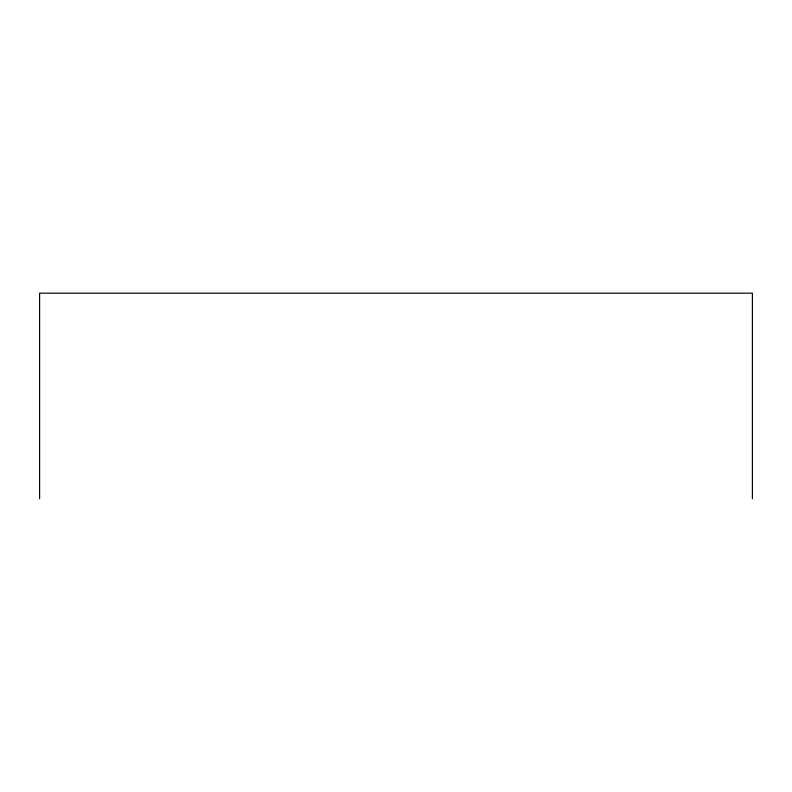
<?xml version="1.0" encoding="UTF-8"?>
<svg xmlns="http://www.w3.org/2000/svg" width="792" height="792" viewBox="0 0 792 792"><rect width="100%" height="100%" fill="white"/><g stroke="black" fill="none" stroke-linecap="round" stroke-linejoin="round"><path stroke-width="1.19" d="M752.4 498.812L752.4 293.188L39.6 293.188L39.6 498.812"/></g></svg>
